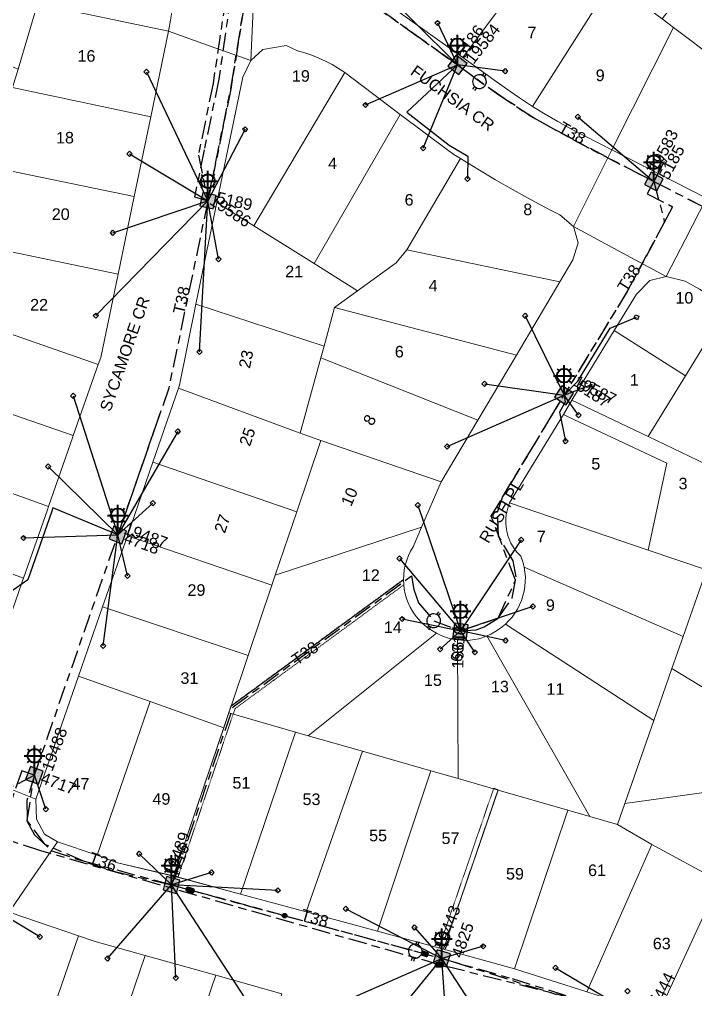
# Model space of a CAD drawing. Header units: metres. Extents: x 301341 to 310479, y 6262403 to 6265281.
# Drawn here: x 303019.1 to 303165.5, y 6264312.3 to 6264522.2 of the extents above; entities that cross this region are included whole.
import ezdxf
from ezdxf.enums import TextEntityAlignment as Align

# ---------------------------------------------------------------- set-up
doc = ezdxf.new("R2010")
doc.units = ezdxf.units.M
for name, pattern in [('Cable Exist UG', [8.2, 4, -1.2, 1.8, -1.2]), ('HIDDEN', [0.375, 0.25, -0.125]), ('HIDDEN2', [0.1875, 0.125, -0.0625])]:
    doc.linetypes.add(name, pattern=pattern)
doc.layers.get('0').update_dxf_attribs({"color": 6})
for name, color, linetype, lineweight in [('Cadastre Land Parcels_SP_EXT', 9, 'Continuous', 5), ('Cadastre Other Property_SP_EXT', 9, 'HIDDEN', 5), ('Cadastre Roads_SP_EXT', 9, 'Continuous', 5)]:
    doc.layers.add(name, color=color, linetype=linetype, lineweight=lineweight)
for name, color, linetype in [('Equip_HV_EXT', 7, 'Continuous'), ('Equip_LV_EXT', 7, 'Continuous'), ('Equip_SL_EXT', 7, 'Continuous'), ('Equip_SP_SL_EXT', 7, 'Continuous'), ('Mains_HV_EXT', 7, 'Continuous'), ('Mains_LV_EXT', 7, 'Continuous'), ('Mains_SL_EXT', 7, 'Continuous'), ('Services_SP_EXT', 7, 'Continuous'), ('SupportsUG_SP_LV_SL_EXT', 7, 'Continuous')]:
    doc.layers.add(name, color=color, linetype=linetype)
doc.styles.add('COLUMN_LABEL', font='arial.ttf')
doc.styles.add('iecARIAL', font='arial.ttf', dxfattribs={"height": 2})
doc.styles.add('POLE_LABEL', font='arial.ttf')
doc.styles.get("Standard").update_dxf_attribs({"font": 'arial.ttf'})

# ---------------------------------------------------------------- blocks, each defined once
blk = doc.blocks.new('COLUMN_EXT')
blk.add_hatch(color=256).paths.add_polyline_path([(-1.49, 1.48), (-1.49, -1.49), (1.48, -1.49), (1.48, 1.48)])
blk.add_lwpolyline([(-1.49, -1.49), (1.48, -1.49), (1.48, 1.48), (-1.49, 1.48)], close=True)
for tag, height, style, flags, p in [('ASSET_NUM', 2.5, 'COLUMN_LABEL', 8, (2, 2)), ('STRUCTURE_PLANT_NUMBER', 0.2, 'POLE_LABEL', 9, (1.81, 0.03)), ('STREET_CODE', 0.2, 'COLUMN_LABEL', 9, (1.81, -0.2))]:
    blk.add_attdef(tag, text='', height=height, dxfattribs=dict(style=style, flags=flags)).set_placement(p, align=Align.MIDDLE_LEFT)
at = {"flags": 9}
for tag, p in [('COLUMN_TYPE', (1.81, -0.4)), ('OWNED_BY', (1.81, -0.6)), ('STATE', (1.81, -0.8)), ('USAGE', (1.81, -1)), ('STREETNAME', (1.81, -1.6)), ('SUBURB', (1.81, -1.8)), ('LEGEND', (1.81, -1.2)), ('LOCATION', (1.81, -1.4)), ('NOTES', (1.81, -2))]:
    blk.add_attdef(tag, text='', height=0.2, dxfattribs=at).set_placement(p, align=Align.MIDDLE_LEFT)
at = {"flags": 1}
blk.add_attdef('Z', (1.81, -2.35), '', height=0.2, dxfattribs=at)
blk = doc.blocks.new('SL_LANTERN_EXT')
at = {"lineweight": 40}
for p, q in [((0, 1.97), (0, 6.47)), ((-2.25, 4.22), (2.25, 4.22)), ((-1.46, 5.68), (-1.06, 5.28)), ((1.46, 5.68), (1.06, 5.28)), ((-1.46, 2.76), (-1.06, 3.16)), ((0, 0), (0, 2.72)), ((1.46, 2.76), (1.06, 3.16))]:
    blk.add_line(p, q, dxfattribs=at)
blk.add_circle((0, 4.22), 1.5, dxfattribs=at)
at = {"style": 'iecARIAL', "flags": 8}
blk.add_attdef('ASSET_NUM', (1.5, 1.5), '', height=2.5, dxfattribs=at)
for tag, p, height, flags in [('OPERATING_VOLTAGE', (0.98, -1.65), 0.2, 9), ('ORIENTATION', (0.98, -1.85), 0.2, 9), ('OWNED_BY', (0.98, -2.05), 0.2, 9), ('STATE', (0.98, -2.25), 0.2, 9), ('CONSTRUCTED_VOLTAGE', (0.98, -0.65), 0.2, 9), ('CONTROL_TYPE', (0.98, -0.85), 0.2, 9), ('LANTERN_PURPOSE', (0.98, -1.05), 0.2, 9), ('LANTERN_TYPE', (0.98, -1.25), 0.2, 9), ('NO_PHASES', (0.98, -1.45), 0.2, 9), ('LNUMBER', (2.18, -3.25), 2.5, 8), ('USAGE', (0.98, -2.45), 0.2, 9), ('CEXIST', (0.98, -2.65), 0.2, 9), ('CNEW', (0.98, -2.85), 0.2, 9), ('CNUMBER', (0.98, -3.05), 0.2, 9), ('CREMOVE', (0.98, -3.25), 0.2, 9), ('CREPLACE', (0.98, -3.45), 0.2, 9), ('LKINGHEIGHT', (0.98, -3.65), 0.2, 9), ('LBRACKET', (0.98, -3.85), 0.2, 9), ('LBRACKETVOCAB', (0.98, -4.05), 0.2, 9), ('LCATEGORY', (0.98, -4.25), 0.2, 9), ('LCHARGE1', (0.98, -4.45), 0.2, 9), ('LCHARGE1PERCENT', (0.98, -4.65), 0.2, 9), ('LCHARGE2', (0.98, -4.85), 0.2, 9), ('LCHARGE2PERCENT', (0.98, -5.05), 0.2, 9), ('LCHARGE3', (0.98, -5.25), 0.2, 9), ('LCHARGE3PERCENT', (0.98, -5.45), 0.2, 9), ('LEXIST', (0.98, -5.65), 0.2, 9), ('LLAMP', (0.98, -5.85), 0.2, 9), ('LLAMPVOCAB', (0.98, -6.05), 0.2, 9), ('LMAST', (0.98, -6.25), 0.2, 9), ('LMASTVOCAB', (0.98, -6.45), 0.2, 9), ('LNEW', (0.98, -6.65), 0.2, 9), ('LANTNUMBER', (0.98, -6.85), 0.2, 9), ('LOUTREACH', (0.98, -7.25), 0.2, 9), ('LOUTREACHVOCAB', (0.98, -7.45), 0.2, 9), ('LRATECODE', (0.98, -7.65), 0.2, 9), ('LREMOVE', (0.98, -7.85), 0.2, 9), ('LREPLACE', (0.98, -8.05), 0.2, 9), ('LTYPE', (0.98, -8.25), 0.2, 9), ('LTYPEVOCAB', (0.98, -8.45), 0.2, 9), ('STREETNAME', (0.98, -9.25), 0.2, 9), ('SUBURB', (0.98, -9.45), 0.2, 1), ('LEGEND', (0.98, -8.65), 0.2, 9), ('LOCATION', (0.98, -8.85), 0.2, 9), ('NOTES', (0.98, -9.05), 0.2, 9)]:
    blk.add_attdef(tag, p, '', height=height, dxfattribs=dict(flags=flags))
blk = doc.blocks.new('CCP_EXT')
at = {"flags": 9}
for tag, p in [('STATE', (0, -1.8)), ('NOTES', (0, -2))]:
    blk.add_attdef(tag, text='', height=0.2, dxfattribs=at).set_placement(p, align=Align.MIDDLE_LEFT)
blk.add_wipeout([(0, 0.57), (0.57, 0), (0, -0.57), (-0.57, 0)])
blk.add_lwpolyline([(-0.57, 0), (0, 0.57), (0.57, 0), (0, -0.57), (-0.57, 0)])
at = {"flags": 1}
blk.add_attdef('Z', (0, 0), '', height=0.2, dxfattribs=at)
at = {"flags": 9}
for tag, p in [('CCP_TYPE', (0, 0)), ('CONSTRUCTED_VOLTAGE', (0, -0.2)), ('OPERATING_VOLTAGE', (0, -0.6)), ('ORIENTATION', (0, -0.8)), ('OWNED_BY', (0, -1)), ('NO_PHASES', (0, -0.4)), ('USAGE', (0, -1.2)), ('LEGEND', (0, -1.4)), ('LIFE_SUPPORT', (0, -1.6))]:
    blk.add_attdef(tag, text='', height=0.2, dxfattribs=at).set_placement(p, align=Align.MIDDLE_LEFT)
blk = doc.blocks.new('HV_STJ_EXT')
h = blk.add_hatch(color=256)
edge = h.paths.add_edge_path()
edge.add_ellipse((-0.59, 0.13), major_axis=(0.226, 0.226), ratio=1, start_angle=45, end_angle=135)
edge.add_line((-0.91, 0.13), (-0.91, -0.13))
edge.add_ellipse((-0.59, -0.13), major_axis=(0.226, 0.226), ratio=1, start_angle=135, end_angle=225)
edge.add_line((-0.59, -0.45), (0.59, -0.45))
edge.add_ellipse((0.59, -0.13), major_axis=(-0.226, 0.226), ratio=1, start_angle=135, end_angle=225)
edge.add_line((0.91, -0.13), (0.91, 0.13))
edge.add_ellipse((0.59, 0.13), major_axis=(-0.226, 0.226), ratio=1, start_angle=225, end_angle=315)
edge.add_line((0.59, 0.45), (-0.59, 0.45))
blk.add_lwpolyline([(-0.91, 0.13), (-0.91, -0.13, 0.414214), (-0.59, -0.45), (0.59, -0.45, 0.414214), (0.91, -0.13), (0.91, 0.13, 0.414214), (0.59, 0.45), (-0.59, 0.45, 0.414214)], format="xyb", close=True)
for tag, flags, p in [('ORIENTATION', 9, (1.5, 0)), ('Z', 1, (1.5, -0.8)), ('USAGE', 9, (1.5, -0.2)), ('LEGEND', 9, (1.5, -0.4)), ('NOTES', 9, (1.5, -0.6))]:
    blk.add_attdef(tag, text='', height=0.2, dxfattribs=dict(flags=flags)).set_placement(p, align=Align.MIDDLE_LEFT)
blk = doc.blocks.new('SL_STJ_EXT')
h = blk.add_hatch(color=256)
edge = h.paths.add_edge_path()
edge.add_ellipse((-0.59, 0.13), major_axis=(0.226, 0.226), ratio=1, start_angle=45, end_angle=135)
edge.add_line((-0.91, 0.13), (-0.91, -0.13))
edge.add_ellipse((-0.59, -0.13), major_axis=(0.226, 0.226), ratio=1, start_angle=135, end_angle=225)
edge.add_line((-0.59, -0.45), (0.59, -0.45))
edge.add_ellipse((0.59, -0.13), major_axis=(-0.226, 0.226), ratio=1, start_angle=135, end_angle=225)
edge.add_line((0.91, -0.13), (0.91, 0.13))
edge.add_ellipse((0.59, 0.13), major_axis=(-0.226, 0.226), ratio=1, start_angle=225, end_angle=315)
edge.add_line((0.59, 0.45), (-0.59, 0.45))
blk.add_lwpolyline([(-0.91, 0.13), (-0.91, -0.13, 0.414214), (-0.59, -0.45), (0.59, -0.45, 0.414214), (0.91, -0.13), (0.91, 0.13, 0.414214), (0.59, 0.45), (-0.59, 0.45, 0.414214)], format="xyb", close=True)
at = {"flags": 1}
blk.add_attdef('Z', (0, 0), '', height=0.2, dxfattribs=at)
at = {"flags": 9}
for tag, p in [('ORIENTATION', (0, 0)), ('USAGE', (0, -0.2)), ('LEGEND', (0, -0.4)), ('NOTES', (0, -0.6))]:
    blk.add_attdef(tag, text='', height=0.2, dxfattribs=at).set_placement(p, align=Align.MIDDLE_LEFT)
blk = doc.blocks.new('LV_UG_LINKS_OPEN_EXT')
for p, q in [((-0.25, 1.47), (-0.25, 2.22)), ((0.25, 1.47), (0.25, 2.22)), ((-0.25, -1.47), (-0.25, -2.22)), ((0.25, -1.47), (0.25, -2.22))]:
    blk.add_line(p, q)
at = {"flags": 9}
for tag, p in [('ACTUAL_STATUS', (0, 0)), ('CONSTRUCTED_VOLTAGE', (0, -0.2)), ('OPERATING_VOLTAGE', (0, -0.6)), ('ORIENTATION', (0, -0.8)), ('STATE', (0, -1)), ('SWITCH_TYPE', (0, -1.2)), ('NO_PHASES', (0, -0.4)), ('USAGE', (0, -1.4)), ('NOTES', (0, -1.6))]:
    blk.add_attdef(tag, text='', height=0.2, dxfattribs=at).set_placement(p, align=Align.MIDDLE_LEFT)
at = {"flags": 1}
blk.add_attdef('Z', (0, 0), '', height=0.2, dxfattribs=at)
blk.add_wipeout([(-0.25, 1.47), (-0.43, 1.43), (-0.61, 1.36), (-0.77, 1.28), (-0.93, 1.17), (-1.07, 1.05), (-1.19, 0.9), (-1.29, 0.75), (-1.38, 0.58), (-1.44, 0.4), (-1.48, 0.22), (-1.49, 0.03), (-1.49, -0.16), (-1.45, -0.34), (-1.4, -0.52), (-1.32, -0.69), (-1.23, -0.85), (-1.11, -1), (-0.98, -1.13), (-0.83, -1.24), (-0.66, -1.34), (-0.49, -1.41), (-0.31, -1.46), (-0.13, -1.49), (0.06, -1.49), (0.25, -1.47), (0.43, -1.43), (0.61, -1.36), (0.77, -1.28), (0.93, -1.17), (1.07, -1.05), (1.19, -0.9), (1.29, -0.75), (1.38, -0.58), (1.44, -0.4), (1.48, -0.22), (1.49, -0.03), (1.49, 0.16), (1.45, 0.34), (1.4, 0.52), (1.32, 0.69), (1.23, 0.85), (1.11, 1), (0.98, 1.13), (0.83, 1.24), (0.66, 1.34), (0.49, 1.41), (0.31, 1.46), (0.13, 1.49), (-0.06, 1.49)])
blk.add_lwpolyline([(0, -1.49, 1), (0, 1.49, 1)], format="xyb", close=True)
blk = doc.blocks.new('CONNECTOR_NODE_EXT')
h = blk.add_hatch(color=256)
edge = h.paths.add_edge_path()
edge.add_arc((0, 0), 0.5, 0, 360)
blk.add_circle((0, 0), 0.5)
at = {"flags": 1}
blk.add_attdef('Z', (0, 0), '', height=0.2, dxfattribs=at)
at = {"flags": 9}
for tag, p in [('CONNECTOR_TYPE', (0, 0)), ('CONSTRUCTED_VOLTAGE', (0, -0.2)), ('OPERATING_VOLTAGE', (0, -0.6)), ('ORIENTATION', (0, -0.8)), ('SUBTYPE', (0, -1)), ('NO_PHASES', (0, -0.4)), ('USAGE', (0, -1.2)), ('NOTES', (0, -1.4))]:
    blk.add_attdef(tag, text='', height=0.2, dxfattribs=at).set_placement(p, align=Align.MIDDLE_LEFT)

msp = doc.modelspace()

# ---------------------------------------------------------------- linework, layer by layer
at = {"layer": 'Cadastre Land Parcels_SP_EXT', "linetype": 'Continuous'}
for points in [[(303051.18, 6264538.87), (303050.99, 6264539.65), (303050.48, 6264541.35), (303049.9, 6264543.03), (303049.24, 6264544.68), (303048.52, 6264546.3), (303047.72, 6264547.89), (303046.86, 6264549.44), (303045.93, 6264550.95), (303044.92, 6264552.42), (303024.44, 6264530.29), (303023.03, 6264525.57), (303051.35, 6264519.64), (303051.82, 6264522.05), (303052.09, 6264523.8), (303052.27, 6264525.57), (303052.39, 6264527.34), (303052.42, 6264529.12), (303052.37, 6264530.89), (303052.25, 6264532.66), (303052.05, 6264534.43), (303051.77, 6264536.18), (303051.42, 6264537.92), (303051.18, 6264538.87)], [(303132.96, 6264537.94), (303123.68, 6264542.76), (303125.96, 6264549.22), (303121.47, 6264552.57), (303100.9, 6264524.03), (303115.1, 6264513.99), (303132.96, 6264537.94)], [(303193.55, 6264542.52), (303181.2, 6264551.66), (303158.29, 6264522.31), (303160.73, 6264520.47), (303170.37, 6264513.26), (303171.69, 6264514.93), (303182.18, 6264528.21), (303193.55, 6264542.52)], [(303023.03, 6264525.57), (303024.44, 6264530.29), (303014.37, 6264534.4), (302998.74, 6264540.81), (302992.5, 6264522.1), (303018.82, 6264511.46), (303023.03, 6264525.57)], [(303147.4, 6264530.39), (303133.47, 6264537.65), (303132.96, 6264537.94), (303115.1, 6264513.99), (303121.8, 6264509.11), (303124.57, 6264507.15), (303127.37, 6264505.24), (303130.19, 6264503.39), (303147.4, 6264530.39)], [(303158.29, 6264522.31), (303147.4, 6264530.39), (303130.19, 6264503.39), (303132.94, 6264501.69), (303135.71, 6264500.08), (303138.51, 6264498.53), (303147.39, 6264494), (303160.73, 6264520.47), (303158.29, 6264522.31)], [(303051.35, 6264519.64), (303023.03, 6264525.57), (303018.82, 6264511.46), (303017.59, 6264507.45), (303047.53, 6264501.14), (303051.35, 6264519.64)], [(303171.69, 6264514.93), (303170.37, 6264513.26), (303160.73, 6264520.47), (303147.39, 6264494), (303167.9, 6264483.51), (303177.27, 6264510.92), (303171.69, 6264514.93)], [(303089.54, 6264510.73), (303088.19, 6264511.61), (303086.8, 6264512.43), (303085.37, 6264513.18), (303083.91, 6264513.85), (303082.41, 6264514.45), (303080.89, 6264514.98), (303079.34, 6264515.43), (303076.82, 6264516.58), (303071.83, 6264515.68), (303069.18, 6264513.33), (303067.45, 6264509.7), (303061.86, 6264482.57), (303069.82, 6264477.52), (303089.54, 6264510.73)], [(303101.53, 6264501.66), (303089.54, 6264510.73), (303069.82, 6264477.52), (303082.89, 6264469.37), (303101.53, 6264501.66)], [(303047.53, 6264501.14), (303017.59, 6264507.45), (303013.55, 6264493.96), (303012.42, 6264490.35), (303043.95, 6264483.88), (303047.53, 6264501.14)], [(303114.62, 6264492.1), (303113.16, 6264492.99), (303111.77, 6264493.95), (303101.53, 6264501.66), (303082.89, 6264469.37), (303092.3, 6264463.44), (303100.68, 6264469.5), (303103.02, 6264472.34), (303114.62, 6264492.1)], [(303139.1, 6264477.38), (303136.15, 6264479.92), (303133.83, 6264481.08), (303129.91, 6264483.16), (303126.03, 6264485.3), (303122.19, 6264487.51), (303118.38, 6264489.78), (303114.62, 6264492.1), (303103.02, 6264472.34), (303136.14, 6264465.43), (303138.94, 6264470.17), (303140.07, 6264473.89), (303139.1, 6264477.38)], [(303043.95, 6264483.88), (303012.42, 6264490.35), (303007.53, 6264473.95), (303040.48, 6264467.1), (303043.95, 6264483.88)], [(303069.82, 6264477.52), (303061.86, 6264482.57), (303057.3, 6264460.58), (303085.05, 6264451.5), (303087.35, 6264459.86), (303092.3, 6264463.44), (303082.89, 6264469.37), (303069.82, 6264477.52)], [(303040.48, 6264467.1), (303007.53, 6264473.95), (303003.04, 6264459.06), (303004.47, 6264458.59), (303036.17, 6264447.52), (303036.73, 6264449.03), (303040.48, 6264467.1)], [(303136.14, 6264465.43), (303103.02, 6264472.34), (303100.68, 6264469.5), (303092.3, 6264463.44), (303087.35, 6264459.86), (303126.73, 6264449.53), (303136.14, 6264465.43)], [(303147.9, 6264454.87), (303163.32, 6264445.1), (303172.54, 6264460.12), (303169.48, 6264461.99), (303166.38, 6264463.8), (303163.24, 6264465.54), (303159.12, 6264466.56), (303155.63, 6264465.69), (303152.69, 6264462.74), (303147.9, 6264454.87)], [(303084.38, 6264448.98), (303085.05, 6264451.5), (303057.3, 6264460.58), (303053.78, 6264443.09), (303053.56, 6264442.44), (303079.89, 6264432.65), (303084.38, 6264448.98)], [(303126.73, 6264449.53), (303087.35, 6264459.86), (303085.05, 6264451.5), (303084.38, 6264448.98), (303118.39, 6264435.45), (303126.73, 6264449.53)], [(303189.05, 6264448.75), (303185.84, 6264451.12), (303182.57, 6264453.45), (303179.27, 6264455.73), (303175.92, 6264457.95), (303172.54, 6264460.12), (303163.32, 6264445.1), (303155.24, 6264431.95), (303171.49, 6264424.15), (303189.05, 6264448.75)], [(303036.17, 6264447.52), (303004.47, 6264458.59), (303002.75, 6264453.46), (302999.16, 6264443.07), (303030.75, 6264432.17), (303036.17, 6264447.52)], [(303138.74, 6264439.84), (303155.24, 6264431.95), (303163.32, 6264445.1), (303147.9, 6264454.87), (303138.74, 6264439.84)], [(303118.39, 6264435.45), (303084.38, 6264448.98), (303079.89, 6264432.65), (303084.34, 6264431.09), (303110.44, 6264422.11), (303118.39, 6264435.45)], [(303030.75, 6264432.17), (302999.16, 6264443.07), (302995.1, 6264431.08), (302994.06, 6264428.03), (303025.37, 6264416.78), (303030.66, 6264431.91), (303030.75, 6264432.17)], [(303079.89, 6264432.65), (303053.56, 6264442.44), (303047.98, 6264426.39), (303079.13, 6264415.68), (303084.34, 6264431.09), (303079.89, 6264432.65)], [(303155.24, 6264431.95), (303138.74, 6264439.84), (303136.89, 6264436.72), (303137.96, 6264436.22), (303159.3, 6264426.16), (303155.26, 6264407.37), (303167.85, 6264403.1), (303180.02, 6264398.95), (303185.79, 6264406.68), (303191.61, 6264414.6), (303171.49, 6264424.15), (303155.24, 6264431.95)], [(303136.89, 6264436.72), (303125.25, 6264417.59), (303155.26, 6264407.37), (303159.3, 6264426.16), (303137.96, 6264436.22), (303136.89, 6264436.72)], [(303110.44, 6264422.11), (303084.34, 6264431.09), (303079.13, 6264415.68), (303074.49, 6264401.98), (303106.16, 6264412.31), (303110.44, 6264422.11)], [(303025.37, 6264416.78), (302994.06, 6264428.03), (302988.78, 6264412.63), (303019.95, 6264401.29), (303025.17, 6264416.1), (303025.37, 6264416.78)], [(303079.13, 6264415.68), (303047.98, 6264426.39), (303042.46, 6264410.48), (303073.75, 6264399.77), (303074.49, 6264401.98), (303079.13, 6264415.68)], [(303155.26, 6264407.37), (303125.25, 6264417.59), (303124.94, 6264416.75), (303124.7, 6264415.88), (303124.53, 6264415), (303124.45, 6264414.11), (303124.44, 6264413.21), (303124.51, 6264412.32), (303124.65, 6264411.43), (303124.87, 6264410.56), (303125.17, 6264409.71), (303125.54, 6264408.89), (303125.98, 6264408.11), (303126.48, 6264407.37), (303127.05, 6264406.68), (303127.68, 6264406.03), (303128.1, 6264404.85), (303128.41, 6264403.65), (303162.81, 6264388.7), (303167.85, 6264403.1), (303155.26, 6264407.37)], [(303019.95, 6264401.29), (302988.78, 6264412.63), (302987.88, 6264410.02), (302983.27, 6264396.54), (302995.29, 6264392.34), (303014.47, 6264385.66), (303019.67, 6264400.48), (303019.95, 6264401.29)], [(303102.27, 6264400.94), (303102.31, 6264402.01), (303102.44, 6264403.08), (303102.66, 6264404.13), (303102.96, 6264405.17), (303103.34, 6264406.17), (303103.8, 6264407.15), (303104.33, 6264408.08), (303106.16, 6264412.31), (303074.49, 6264401.98), (303073.75, 6264399.77), (303068.63, 6264384.56), (303064.93, 6264373.6), (303102.27, 6264400.94)], [(303073.75, 6264399.77), (303042.46, 6264410.48), (303037.08, 6264395.06), (303068.63, 6264384.56), (303073.75, 6264399.77)], [(303162.81, 6264388.7), (303128.41, 6264403.65), (303128.57, 6264402.62), (303128.65, 6264401.58), (303128.63, 6264400.54), (303128.54, 6264399.51), (303128.37, 6264398.49), (303128.13, 6264397.48), (303127.8, 6264396.49), (303127.4, 6264395.54), (303126.92, 6264394.61), (303126.38, 6264393.73), (303125.77, 6264392.89), (303125.09, 6264392.1), (303124.35, 6264391.35), (303156.47, 6264370.49), (303160.36, 6264381.73), (303162.81, 6264388.7)], [(303192.36, 6264371.48), (303180.02, 6264398.95), (303167.85, 6264403.1), (303162.81, 6264388.7), (303160.36, 6264381.73), (303186.98, 6264365.58), (303187.35, 6264366.4), (303187.78, 6264367.2), (303188.27, 6264367.96), (303188.83, 6264368.68), (303189.44, 6264369.35), (303190.11, 6264369.97), (303190.82, 6264370.53), (303191.57, 6264371.04), (303192.36, 6264371.48)], [(303109.41, 6264389.37), (303108.51, 6264389.87), (303107.66, 6264390.44), (303106.86, 6264391.07), (303106.11, 6264391.76), (303105.41, 6264392.51), (303104.78, 6264393.31), (303104.21, 6264394.16), (303103.71, 6264395.04), (303103.28, 6264395.97), (303102.92, 6264396.93), (303102.64, 6264397.91), (303102.44, 6264398.91), (303102.31, 6264399.92), (303102.27, 6264400.94), (303064.93, 6264373.6), (303064.43, 6264372.13), (303078.9, 6264367.95), (303081.59, 6264367.21), (303109.41, 6264389.37)], [(303068.63, 6264384.56), (303037.08, 6264395.06), (303031.86, 6264380.08), (303047.4, 6264374.61), (303063.33, 6264368.88), (303064.43, 6264372.13), (303064.93, 6264373.6), (303068.63, 6264384.56)], [(303156.47, 6264370.49), (303124.35, 6264391.35), (303123.63, 6264390.74), (303122.85, 6264390.17), (303122.04, 6264389.65), (303121.19, 6264389.19), (303120.3, 6264388.79), (303142.59, 6264349.7), (303148.6, 6264348), (303150.2, 6264352.54), (303156.47, 6264370.49)], [(303113.93, 6264387.96), (303112.98, 6264388.09), (303112.04, 6264388.29), (303111.13, 6264388.58), (303110.25, 6264388.94), (303109.41, 6264389.37), (303081.59, 6264367.21), (303093.35, 6264363.83), (303108.15, 6264359.62), (303114.08, 6264357.94), (303113.93, 6264387.96)], [(303142.59, 6264349.7), (303120.3, 6264388.79), (303119.44, 6264388.45), (303118.55, 6264388.19), (303117.63, 6264388), (303116.71, 6264387.88), (303115.78, 6264387.83), (303114.85, 6264387.86), (303113.93, 6264387.96), (303114.08, 6264357.94), (303122.75, 6264355.41), (303137.84, 6264351.1), (303142.59, 6264349.7)], [(303047.4, 6264374.61), (303031.86, 6264380.08), (303022.66, 6264353.48), (303022.75, 6264349.18), (303024.51, 6264345.91), (303027.34, 6264344.27), (303035.89, 6264341.32), (303047.4, 6264374.61)], [(303186.55, 6264357.56), (303186.28, 6264358.55), (303186.12, 6264359.56), (303186.04, 6264360.58), (303186.05, 6264361.6), (303186.16, 6264362.62), (303186.35, 6264363.63), (303186.62, 6264364.61), (303186.98, 6264365.58), (303160.36, 6264381.73), (303156.47, 6264370.49), (303150.2, 6264352.54), (303186.55, 6264357.56)], [(303063.33, 6264368.88), (303047.4, 6264374.61), (303035.89, 6264341.32), (303040.34, 6264339.72), (303052.48, 6264336.84), (303063.33, 6264368.88)], [(303078.9, 6264367.95), (303064.43, 6264372.13), (303063.33, 6264368.88), (303052.48, 6264336.84), (303066.98, 6264332.92), (303078.9, 6264367.95)], [(303081.59, 6264367.21), (303078.9, 6264367.95), (303066.98, 6264332.92), (303081.16, 6264329.09), (303093.35, 6264363.83), (303081.59, 6264367.21)], [(303108.15, 6264359.62), (303093.35, 6264363.83), (303081.16, 6264329.09), (303096.63, 6264324.9), (303108.15, 6264359.62)], [(303122.75, 6264355.41), (303114.08, 6264357.94), (303108.15, 6264359.62), (303096.63, 6264324.9), (303110.92, 6264320.99), (303122.75, 6264355.41)], [(303191.76, 6264350.86), (303190.95, 6264351.38), (303190.19, 6264351.97), (303189.47, 6264352.62), (303188.81, 6264353.33), (303188.22, 6264354.09), (303187.69, 6264354.9), (303187.23, 6264355.75), (303186.85, 6264356.64), (303186.55, 6264357.56), (303150.2, 6264352.54), (303148.6, 6264348), (303156.07, 6264343.69), (303170.72, 6264335.76), (303178.72, 6264331.41), (303191.76, 6264350.86)], [(303137.84, 6264351.1), (303122.75, 6264355.41), (303110.92, 6264320.99), (303126.31, 6264316.78), (303137.84, 6264351.1)], [(303142.59, 6264349.7), (303137.84, 6264351.1), (303126.31, 6264316.78), (303141.94, 6264311.76), (303156.07, 6264343.69), (303148.6, 6264348), (303142.59, 6264349.7)], [(303170.72, 6264335.76), (303156.07, 6264343.69), (303141.94, 6264311.76), (303155.4, 6264307.44), (303157.13, 6264306.28), (303170.72, 6264335.76)], [(303189.25, 6264325.62), (303178.72, 6264331.41), (303170.72, 6264335.76), (303157.13, 6264306.28), (303171.2, 6264297.32), (303189.25, 6264325.62)], [(303031.86, 6264323.91), (303016.85, 6264329.02), (303004.56, 6264292.48), (303019.34, 6264287.45), (303031.86, 6264323.91)], [(303046.35, 6264319.67), (303035.48, 6264322.68), (303031.86, 6264323.91), (303019.34, 6264287.45), (303033.68, 6264282.57), (303046.35, 6264319.67)], [(303061.62, 6264315.39), (303046.35, 6264319.67), (303033.68, 6264282.57), (303049.02, 6264278.4), (303061.62, 6264315.39)], [(303075.91, 6264311.37), (303061.62, 6264315.39), (303049.02, 6264278.4), (303063.13, 6264274.56), (303075.91, 6264311.37)]]:
    msp.add_lwpolyline(points, close=True, dxfattribs=at)
at = {"layer": 'Cadastre Roads_SP_EXT', "linetype": 'Continuous'}
msp.add_lwpolyline([(303180.82, 6264477.95), (303175.49, 6264479.64), (303167.9, 6264483.51), (303163.3, 6264474.64), (303159.12, 6264466.56), (303163.24, 6264465.54), (303166.38, 6264463.8), (303169.48, 6264461.99), (303172.54, 6264460.12), (303176.85, 6264469.39), (303180.82, 6264477.95)], close=True, dxfattribs=at)
at = {"layer": 'Mains_LV_EXT', "linetype": 'Cable Exist UG'}
msp.add_lwpolyline([(303022.33, 6264358.65), (303019.58, 6264359.58), (303015, 6264346.49), (302990.66, 6264354.54), (302988.16, 6264361.91)], dxfattribs=at)
at = {"layer": 'Mains_SL_EXT', "linetype": 'Cable Exist UG'}
for points in [[(303062.54, 6264555.32), (303064.86, 6264550.23), (303066.23, 6264546.72), (303066.21, 6264543.15), (303061.01, 6264508.31), (303057.84, 6264492.84), (303059.9, 6264482.98)], [(303022.33, 6264358.65), (303014.8, 6264354.75), (303012.01, 6264347.25), (302992.58, 6264353.9), (302990.1, 6264370.66)]]:
    msp.add_lwpolyline(points, dxfattribs=at)
at = {"layer": 'Services_SP_EXT'}
for points in [[(303112.04, 6264298.26), (303110.56, 6264319.02)], [(303126.74, 6264294.16), (303110.56, 6264319.02)]]:
    msp.add_lwpolyline(points, dxfattribs=at)

# ---------------------------------------------------------------- block references
at = {"layer": 'Equip_HV_EXT'}
msp.add_blockref('HV_STJ_EXT', (303110.06, 6264317.65), dxfattribs=at)
at = {"layer": 'Equip_SL_EXT'}
for p, rotation in [((303056.05, 6264333.81), 163.6219897634538), ((303106.73, 6264320.06), 343.6946397422125)]:
    msp.add_blockref('SL_STJ_EXT', p, dxfattribs=dict(at, rotation=rotation))
msp.add_blockref('CONNECTOR_NODE_EXT', (303076.52, 6264328.26), dxfattribs=at)
at = {"layer": 'Equip_SP_SL_EXT'}
ref = msp.add_blockref('SL_LANTERN_EXT', (303113.94, 6264512.37), dxfattribs=at)
ref.add_attrib('ASSET_NUM', '19584', dxfattribs={"layer": '0', "height": 2.5, "rotation": 52.1955, "style": 'iecARIAL'}).set_placement((303115.44, 6264513.87), align=Align.TOP_LEFT)
ref = msp.add_blockref('SL_LANTERN_EXT', (303156.49, 6264487.11), dxfattribs=at)
ref.add_attrib('ASSET_NUM', '19583', dxfattribs={"layer": '0', "height": 2.5, "rotation": 62.1549, "style": 'iecARIAL'}).set_placement((303157.99, 6264488.61), align=Align.BOTTOM_LEFT)
ref = msp.add_blockref('SL_LANTERN_EXT', (303059.9, 6264482.98), dxfattribs=at)
ref.add_attrib('ASSET_NUM', '19586', dxfattribs={"layer": '0', "height": 2.5, "rotation": 326.9446, "style": 'iecARIAL'}).set_placement((303061.4, 6264484.48), align=Align.TOP_LEFT)
ref = msp.add_blockref('SL_LANTERN_EXT', (303137.03, 6264440.89), dxfattribs=at)
ref.add_attrib('ASSET_NUM', '19587', dxfattribs={"layer": '0', "height": 2.5, "rotation": 333.3072, "style": 'iecARIAL'}).set_placement((303138.53, 6264442.39), align=Align.BOTTOM_LEFT)
ref = msp.add_blockref('SL_LANTERN_EXT', (303040.4, 6264410.66), dxfattribs=at)
ref.add_attrib('ASSET_NUM', '19487', dxfattribs={"layer": '0', "height": 2.5, "rotation": 339.9898, "style": 'iecARIAL'}).set_placement((303041.9, 6264412.16), align=Align.MIDDLE_LEFT)
ref = msp.add_blockref('SL_LANTERN_EXT', (303114.62, 6264389.9), dxfattribs=at)
ref.add_attrib('ASSET_NUM', '19611', dxfattribs={"layer": '0', "height": 2.5, "rotation": 89.2011, "style": 'iecARIAL'}).set_placement((303116.12, 6264391.4), align=Align.BOTTOM_RIGHT)
ref = msp.add_blockref('SL_LANTERN_EXT', (303022.33, 6264358.65), dxfattribs=at)
ref.add_attrib('ASSET_NUM', '19488', dxfattribs={"layer": '0', "height": 2.5, "rotation": 69.8431, "style": 'iecARIAL'}).set_placement((303023.83, 6264360.15), align=Align.TOP_LEFT)
ref = msp.add_blockref('SL_LANTERN_EXT', (303052.03, 6264334.9), dxfattribs=at)
ref.add_attrib('ASSET_NUM', '19489', dxfattribs={"layer": '0', "height": 2.5, "rotation": 70.2081, "style": 'iecARIAL'}).set_placement((303053.53, 6264336.4), align=Align.BOTTOM_LEFT)
ref = msp.add_blockref('SL_LANTERN_EXT', (303110.56, 6264319.02), dxfattribs=at)
ref.add_attrib('ASSET_NUM', '19443', dxfattribs={"layer": '0', "height": 2.5, "rotation": 69.9496, "style": 'iecARIAL'}).set_placement((303112.06, 6264320.52), align=Align.BOTTOM_LEFT)
ref = msp.add_blockref('SL_LANTERN_EXT', (303156.04, 6264304.61), dxfattribs=at)
ref.add_attrib('ASSET_NUM', '19444', dxfattribs={"layer": '0', "height": 2.5, "rotation": 64.1755, "style": 'iecARIAL'}).set_placement((303157.54, 6264306.11), align=Align.BOTTOM_LEFT)
at = {"layer": 'SupportsUG_SP_LV_SL_EXT'}
ref = msp.add_blockref('COLUMN_EXT', (303113.94, 6264512.37), dxfattribs=dict(at, rotation=143.531906769805))
ref.add_attrib('ASSET_NUM', '5186', dxfattribs={"layer": '0', "height": 2.5, "rotation": 53.6401, "style": 'COLUMN_LABEL'}).set_placement((303115.94, 6264513.12), align=Align.BOTTOM_LEFT)
ref = msp.add_blockref('COLUMN_EXT', (303156.49, 6264487.11), dxfattribs=dict(at, rotation=151.7061955926863))
ref.add_attrib('ASSET_NUM', '5185', dxfattribs={"layer": '0', "height": 2.5, "rotation": 61.8151, "style": 'COLUMN_LABEL'}).set_placement((303158.49, 6264487.86), align=Align.MIDDLE_LEFT)
ref = msp.add_blockref('COLUMN_EXT', (303059.9, 6264482.98), dxfattribs=dict(at, rotation=77.28309388633465))
ref.add_attrib('ASSET_NUM', '5189', dxfattribs={"layer": '0', "height": 2.5, "rotation": 347.2467, "style": 'COLUMN_LABEL'}).set_placement((303061.9, 6264483.73), align=Align.MIDDLE_LEFT)
ref = msp.add_blockref('COLUMN_EXT', (303137.03, 6264440.89), dxfattribs=dict(at, rotation=57.55915820747924))
ref.add_attrib('ASSET_NUM', '5187', dxfattribs={"layer": '0', "height": 2.5, "rotation": 327.5229, "style": 'COLUMN_LABEL'}).set_placement((303139.03, 6264441.64), align=Align.BOTTOM_LEFT)
ref = msp.add_blockref('COLUMN_EXT', (303040.4, 6264410.66), dxfattribs=dict(at, rotation=69.77707393307567))
ref.add_attrib('ASSET_NUM', '4718', dxfattribs={"layer": '0', "height": 2.5, "rotation": 339.7412, "style": 'COLUMN_LABEL'}).set_placement((303042.4, 6264411.41), align=Align.TOP_LEFT)
ref = msp.add_blockref('COLUMN_EXT', (303114.62, 6264389.9), dxfattribs=dict(at, rotation=352.7772940345808))
ref.add_attrib('ASSET_NUM', '6310', dxfattribs={"layer": '0', "height": 2.5, "rotation": 82.8135, "style": 'COLUMN_LABEL'}).set_placement((303116.62, 6264390.65), align=Align.BOTTOM_RIGHT)
ref = msp.add_blockref('COLUMN_EXT', (303022.33, 6264358.65), dxfattribs=dict(at, rotation=69.84310049803831))
ref.add_attrib('ASSET_NUM', '4717', dxfattribs={"layer": '0', "height": 2.5, "rotation": 339.8069, "style": 'COLUMN_LABEL'}).set_placement((303024.33, 6264359.4), align=Align.TOP_LEFT)
ref = msp.add_blockref('COLUMN_EXT', (303052.03, 6264334.9), dxfattribs=dict(at, rotation=165.5117500848861))
ref.add_attrib('ASSET_NUM', '4716', dxfattribs={"layer": '0', "height": 2.5, "rotation": 70.2081, "style": 'COLUMN_LABEL'}).set_placement((303054.03, 6264335.66), align=Align.BOTTOM_LEFT)
ref = msp.add_blockref('COLUMN_EXT', (303110.56, 6264319.02), dxfattribs=dict(at, rotation=163.4979398535239))
ref.add_attrib('ASSET_NUM', '4825', dxfattribs={"layer": '0', "height": 2.5, "rotation": 69.9496, "style": 'COLUMN_LABEL'}).set_placement((303112.56, 6264319.77), align=Align.TOP_LEFT)

# ---------------------------------------------------------------- texts
at = {"layer": 'Cadastre Land Parcels_SP_EXT'}
for s, p in [('7', (303129.11, 6264518.11)), ('16', (303031.66, 6264513.05)), ('19', (303078.1, 6264508.72)), ('9', (303143.89, 6264508.86)), ('18', (303027.01, 6264495.36)), ('4', (303085.94, 6264489.82)), ('6', (303102.5, 6264481.92)), ('20', (303026.09, 6264478.82)), ('8', (303128.2, 6264479.84)), ('21', (303076.65, 6264466.41)), ('4', (303107.7, 6264463.35)), ('10', (303161.14, 6264460.71)), ('22', (303021.4, 6264459.21)), ('6', (303100.38, 6264449.06)), ('1', (303151.3, 6264442.94)), ('5', (303142.93, 6264424.81)), ('3', (303161.83, 6264420.52)), ('7', (303131.13, 6264409.07)), ('12', (303093.24, 6264400.69)), ('29', (303055.48, 6264397.47)), ('9', (303133.1, 6264394.21)), ('14', (303098.02, 6264389.42)), ('31', (303053.95, 6264378.42)), ('15', (303106.69, 6264377.98)), ('13', (303121.2, 6264376.59)), ('11', (303133.22, 6264376.06)), ('47', (303030.35, 6264355.55)), ('51', (303065.22, 6264355.75)), ('49', (303047.89, 6264352.27)), ('53', (303080.4, 6264352.2)), ('55', (303094.82, 6264344.36)), ('57', (303110.5, 6264343.77)), ('59', (303124.46, 6264336.07)), ('61', (303142.23, 6264336.84)), ('63', (303156.25, 6264320.99))]:
    msp.add_text(s, height=2.5, dxfattribs=at).set_placement(p)
for s, rotation, p in [('23', 78.3301, (303068.99, 6264446.54)), ('8', 59.211, (303095.49, 6264434.06)), ('25', 70.7834, (303068.98, 6264429.65)), ('10', 66.3765, (303090.91, 6264416.64)), ('27', 70.8935, (303063.56, 6264410.86))]:
    msp.add_text(s, height=2.5, rotation=rotation, dxfattribs=at).set_placement(p)
at = {"layer": 'Cadastre Roads_SP_EXT'}
msp.add_text('FUCHSIA CR', height=2.5, rotation=323.822, dxfattribs=at).set_placement((303103.55, 6264510.46))
at = {"layer": 'Mains_LV_EXT'}
for s, rotation, p in [('T38', 57.5592, (303150.52, 6264463.04)), ('T38', 77.1205, (303054.73, 6264458.25)), ('T38', 35.1518, (303079.18, 6264382.3)), ('T36', 340.6751, (303033.91, 6264339.73)), ('T38', 343.6946, (303079.79, 6264327.37))]:
    msp.add_text(s, height=2.5, rotation=rotation, dxfattribs=at).set_placement(p)

# ---------------------------------------------------------------- next in the draw order: block references
at = {"layer": 'Services_SP_EXT'}
for p in [(303109.6, 6264521.43), (303046.58, 6264510.86), (303124.25, 6264510.99), (303094.04, 6264503.69), (303140, 6264501.13), (303067.94, 6264498.42), (303042.9, 6264493.13), (303106.51, 6264494.32), (303158.73, 6264491.44), (303116.1, 6264487.69), (303039.35, 6264476), (303062.2, 6264470.3), (303035.64, 6264458.1), (303128.58, 6264458.07), (303058.11, 6264450.27), (303119.78, 6264443.37), (303030.71, 6264440.77), (303140.15, 6264436.57), (303053.36, 6264433.06), (303111.71, 6264429.81), (303137.38, 6264430.96), (303025.32, 6264425.43), (303047.96, 6264417.51), (303105.37, 6264417.09), (303019.94, 6264409.99), (303127.72, 6264409.61), (303101.37, 6264405.56), (303042.49, 6264401.81), (303130.27, 6264395.17), (303101.97, 6264392.46), (303124.32, 6264387.79), (303037.22, 6264386.67), (303110.23, 6264385.96), (303117.7, 6264385.25), (303024.82, 6264351.33), (303045.05, 6264341.64), (303060.65, 6264337.63), (303075.04, 6264333.74), (303089.8, 6264329.75), (303104.68, 6264325.69), (303023.48, 6264323.69), (303119.51, 6264321.63), (303038.13, 6264318.97), (303135.17, 6264316.97), (303052.98, 6264314.8), (303150.79, 6264311.9)]:
    msp.add_blockref('CCP_EXT', p, dxfattribs=at)
for p, rotation in [((303152.7, 6264457.75), 202.4395114270064), ((303143.18, 6264443.26), 201.059795813751)]:
    msp.add_blockref('CCP_EXT', p, dxfattribs=dict(at, rotation=rotation))

# ---------------------------------------------------------------- next in the draw order: linework, layer by layer
at = {"layer": 'Cadastre Other Property_SP_EXT', "linetype": 'HIDDEN2'}
for points in [[(303102.27, 6264401.04), (303064.93, 6264373.69), (303063.33, 6264368.97), (303052.48, 6264336.94), (303053.45, 6264336.67), (303065.38, 6264371.9), (303065.78, 6264373.07), (303102.33, 6264399.84), (303102.27, 6264401.04)], [(303110.92, 6264321.07), (303122.75, 6264355.5), (303121.8, 6264355.83), (303109.97, 6264321.4), (303110.92, 6264321.07)]]:
    msp.add_lwpolyline(points, close=True, dxfattribs=at)
at = {"layer": 'Cadastre Roads_SP_EXT', "linetype": 'Continuous'}
for points in [[(303069.75, 6264526.05), (303069.18, 6264513.33), (303071.83, 6264515.68), (303076.82, 6264516.58), (303079.34, 6264515.43), (303080.89, 6264514.98), (303082.41, 6264514.45), (303083.91, 6264513.85), (303085.37, 6264513.18), (303086.8, 6264512.43), (303088.19, 6264511.61), (303089.54, 6264510.73), (303101.53, 6264501.66), (303111.77, 6264493.95), (303113.16, 6264492.99), (303114.62, 6264492.1), (303118.38, 6264489.78), (303122.19, 6264487.51), (303126.03, 6264485.3), (303129.91, 6264483.16), (303133.83, 6264481.08), (303136.15, 6264479.92), (303139.1, 6264477.38), (303143.43, 6264486.06), (303147.39, 6264494), (303138.51, 6264498.53), (303135.71, 6264500.08), (303132.94, 6264501.69), (303130.19, 6264503.39), (303127.37, 6264505.24), (303124.57, 6264507.15), (303121.8, 6264509.11), (303115.1, 6264513.99), (303100.9, 6264524.03)], [(303012.84, 6264357.39), (303022.66, 6264353.48), (303031.86, 6264380.08), (303037.08, 6264395.06), (303042.46, 6264410.48), (303047.98, 6264426.39), (303053.56, 6264442.44), (303053.78, 6264443.09), (303057.3, 6264460.58), (303061.86, 6264482.57), (303067.45, 6264509.7), (303069.18, 6264513.33), (303069.18, 6264513.33), (303061.62, 6264516.01), (303051.35, 6264519.64), (303047.53, 6264501.14), (303043.95, 6264483.88), (303040.48, 6264467.1), (303036.73, 6264449.03), (303036.17, 6264447.52), (303030.75, 6264432.17), (303030.66, 6264431.91), (303025.37, 6264416.78), (303025.17, 6264416.1), (303019.95, 6264401.29), (303019.67, 6264400.48), (303014.47, 6264385.66)], [(303141.94, 6264311.76), (303126.31, 6264316.78), (303110.92, 6264320.98), (303096.63, 6264324.9), (303081.16, 6264329.09), (303066.98, 6264332.92), (303052.48, 6264336.85), (303040.34, 6264339.72), (303035.89, 6264341.32), (303027.34, 6264344.27), (303022.45, 6264337.16), (303016.85, 6264329.02), (303031.86, 6264323.91), (303035.48, 6264322.69), (303046.35, 6264319.67), (303061.62, 6264315.39), (303075.91, 6264311.37)]]:
    msp.add_lwpolyline(points, dxfattribs=at)
msp.add_lwpolyline([(303159.12, 6264466.56), (303147.76, 6264472.7), (303139.1, 6264477.38), (303140.07, 6264473.89), (303138.94, 6264470.17), (303136.14, 6264465.43), (303126.73, 6264449.53), (303118.39, 6264435.45), (303110.44, 6264422.11), (303106.16, 6264412.31), (303104.33, 6264408.08), (303103.8, 6264407.15), (303103.34, 6264406.17), (303102.96, 6264405.17), (303102.66, 6264404.13), (303102.44, 6264403.08), (303102.31, 6264402.01), (303102.27, 6264400.94), (303102.31, 6264399.92), (303102.44, 6264398.91), (303102.64, 6264397.91), (303102.92, 6264396.93), (303103.28, 6264395.97), (303103.71, 6264395.04), (303104.21, 6264394.16), (303104.78, 6264393.31), (303105.41, 6264392.51), (303106.11, 6264391.76), (303106.86, 6264391.07), (303107.66, 6264390.44), (303108.51, 6264389.87), (303109.41, 6264389.37), (303110.25, 6264388.94), (303111.13, 6264388.58), (303112.04, 6264388.29), (303112.98, 6264388.09), (303113.93, 6264387.96), (303114.85, 6264387.86), (303115.78, 6264387.83), (303116.71, 6264387.88), (303117.63, 6264388), (303118.55, 6264388.19), (303119.44, 6264388.45), (303120.3, 6264388.79), (303121.19, 6264389.19), (303122.04, 6264389.65), (303122.85, 6264390.17), (303123.63, 6264390.74), (303124.35, 6264391.35), (303125.09, 6264392.1), (303125.77, 6264392.89), (303126.38, 6264393.73), (303126.92, 6264394.61), (303127.4, 6264395.54), (303127.8, 6264396.49), (303128.13, 6264397.48), (303128.37, 6264398.49), (303128.54, 6264399.51), (303128.63, 6264400.54), (303128.65, 6264401.58), (303128.57, 6264402.62), (303128.41, 6264403.65), (303128.1, 6264404.85), (303127.68, 6264406.03), (303127.05, 6264406.68), (303126.48, 6264407.37), (303125.98, 6264408.11), (303125.54, 6264408.89), (303125.17, 6264409.71), (303124.87, 6264410.56), (303124.65, 6264411.43), (303124.51, 6264412.32), (303124.44, 6264413.21), (303124.45, 6264414.11), (303124.53, 6264415), (303124.7, 6264415.88), (303124.94, 6264416.75), (303125.25, 6264417.59), (303136.89, 6264436.72), (303138.74, 6264439.84), (303147.9, 6264454.87), (303152.69, 6264462.74), (303155.63, 6264465.69), (303159.12, 6264466.56)], close=True, dxfattribs=at)
at = {"layer": 'Mains_HV_EXT', "linetype": 'Cable Exist UG'}
msp.add_lwpolyline([(303242.15, 6264248.41), (303164.86, 6264297.8), (303153.66, 6264304.95), (303139.31, 6264310.28), (303110.06, 6264317.65)], dxfattribs=at)
at = {"layer": 'Mains_LV_EXT', "linetype": 'Cable Exist UG'}
for points in [[(303062.54, 6264555.32), (303065.61, 6264548.58), (303067.24, 6264543.65), (303062.25, 6264509.26), (303059.11, 6264494.01), (303057.01, 6264483.79), (303059.9, 6264482.98)], [(303113.94, 6264512.37), (303095.45, 6264525.57), (303090.11, 6264528.52), (303084.35, 6264530.71), (303076.48, 6264532.75), (303069.05, 6264533.39), (303064.87, 6264507.11), (303059.9, 6264482.98)], [(303198.06, 6264491.91), (303195.35, 6264488.2), (303190.24, 6264481.2), (303185.97, 6264477.22), (303180.77, 6264475.87), (303174.73, 6264477.79), (303156.49, 6264487.11)], [(303156.49, 6264487.11), (303155.02, 6264484.49), (303160.54, 6264481.66), (303150.95, 6264463.74), (303137.03, 6264440.89)], [(303059.9, 6264482.98), (303051.42, 6264442.4), (303049.14, 6264435.83), (303040.4, 6264410.66)], [(303114.62, 6264389.9), (303118, 6264390.12), (303119.72, 6264390.74), (303122.8, 6264392.66), (303125.82, 6264396.96), (303126.64, 6264401.56), (303126.04, 6264405.02), (303122.86, 6264410.36), (303122.6, 6264415.58), (303123.67, 6264418.79), (303132.63, 6264433.59), (303137.03, 6264440.89)], [(303022.33, 6264358.65), (303040.4, 6264410.66)], [(303022.33, 6264358.65), (303020.67, 6264353.19), (303020.76, 6264348.66), (303022.32, 6264345.78), (303026.14, 6264342.29), (303039.77, 6264337.8), (303052.03, 6264334.9)], [(303110.56, 6264319.02), (303125.81, 6264314.65), (303153.97, 6264305.76), (303156.04, 6264304.61)]]:
    msp.add_lwpolyline(points, dxfattribs=at)
at = {"layer": 'Mains_SL_EXT', "linetype": 'Cable Exist UG'}
for points in [[(303059.9, 6264482.98), (303064.95, 6264507.6), (303069.05, 6264533.39), (303076.68, 6264532.7), (303078.95, 6264532.11), (303083.48, 6264530.94), (303087.51, 6264529.51), (303090.16, 6264528.5), (303095.48, 6264525.55), (303113.94, 6264512.37)], [(303156.49, 6264487.11), (303175.17, 6264477.65), (303180.58, 6264476.33), (303185.72, 6264477.64), (303189.49, 6264480.97), (303198.61, 6264493.48), (303199.77, 6264494.25)], [(303156.49, 6264487.11), (303158.8, 6264478.42), (303150.69, 6264463.31), (303137.03, 6264440.89)], [(303059.9, 6264482.98), (303051.42, 6264442.4), (303040.4, 6264410.66)], [(303114.62, 6264389.9), (303122.8, 6264392.66), (303126.52, 6264400.87), (303121.25, 6264414.68), (303137.03, 6264440.89)], [(303022.33, 6264358.65), (303040.4, 6264410.66)], [(303052.03, 6264334.9), (303032.99, 6264340.03), (303024.67, 6264343.63), (303020.75, 6264348.89), (303022.33, 6264358.65)], [(303076.52, 6264328.26), (303056.05, 6264333.81)], [(303156.04, 6264304.61), (303110.56, 6264319.02)]]:
    msp.add_lwpolyline(points, dxfattribs=at)
at = {"layer": 'Services_SP_EXT'}
for points in [[(303094.75, 6264531.49), (303113.94, 6264512.37)], [(303109.6, 6264521.43), (303113.94, 6264512.37)], [(303094.04, 6264503.69), (303113.94, 6264512.37)], [(303106.51, 6264494.32), (303113.94, 6264512.37)], [(303046.58, 6264510.86), (303059.9, 6264482.98)], [(303140, 6264501.13), (303156.49, 6264487.11)], [(303067.94, 6264498.42), (303059.9, 6264482.98)], [(303042.9, 6264493.13), (303059.9, 6264482.98)], [(303158.73, 6264491.44), (303156.49, 6264487.11)], [(303035.64, 6264458.1), (303059.9, 6264482.98)], [(303039.35, 6264476), (303059.9, 6264482.98)], [(303058.11, 6264450.27), (303059.9, 6264482.98)], [(303062.2, 6264470.3), (303059.9, 6264482.98)], [(303128.58, 6264458.07), (303137.03, 6264440.89)], [(303137.03, 6264440.89), (303140.04, 6264443.91), (303140.04, 6264443.91), (303147.02, 6264455.4), (303152.7, 6264457.75)], [(303119.78, 6264443.37), (303137.03, 6264440.89)], [(303137.03, 6264440.89), (303143.18, 6264443.26)], [(303111.71, 6264429.81), (303137.03, 6264440.89)], [(303137.03, 6264440.89), (303137.31, 6264439.4), (303137.31, 6264439.4), (303136.03, 6264437.24), (303137.38, 6264430.96)], [(303140.15, 6264436.57), (303137.03, 6264440.89)], [(303030.71, 6264440.77), (303040.4, 6264410.66)], [(303053.36, 6264433.06), (303040.4, 6264410.66)], [(303025.32, 6264425.43), (303040.4, 6264410.66)], [(303040.4, 6264410.66), (303026.33, 6264416.51), (303026.33, 6264416.51), (303026.12, 6264415.79), (303020.89, 6264400.96), (303016.03, 6264397.46)], [(303047.96, 6264417.51), (303040.4, 6264410.66)], [(303019.94, 6264409.99), (303040.4, 6264410.66)], [(303037.22, 6264386.67), (303040.4, 6264410.66)], [(303042.49, 6264401.81), (303040.4, 6264410.66)], [(303127.72, 6264409.61), (303114.62, 6264389.9)], [(303130.27, 6264395.17), (303114.62, 6264389.9)], [(303117.7, 6264385.25), (303114.62, 6264389.9)], [(303124.32, 6264387.79), (303114.62, 6264389.9)], [(303024.82, 6264351.33), (303022.33, 6264358.65)], [(303045.05, 6264341.64), (303052.03, 6264334.9)], [(303060.65, 6264337.63), (303052.03, 6264334.9)], [(303023.48, 6264323.69), (303003.42, 6264335.7)], [(303038.13, 6264318.97), (303052.03, 6264334.9)], [(303052.98, 6264314.8), (303052.03, 6264334.9)], [(303067.86, 6264310.62), (303052.03, 6264334.9)], [(303075.04, 6264333.74), (303052.03, 6264334.9)], [(303119.51, 6264321.63), (303110.56, 6264319.02)], [(303135.17, 6264316.97), (303156.04, 6264304.61)]]:
    msp.add_lwpolyline(points, dxfattribs=at)

# ---------------------------------------------------------------- next in the draw order: texts
at = {"layer": 'Cadastre Roads_SP_EXT'}
for s, rotation, p in [('SYCAMORE CR', 70.7407, (303038.79, 6264437.17)), ('RUSH PL', 59.0264, (303120.65, 6264408.64))]:
    msp.add_text(s, height=2.5, rotation=rotation, dxfattribs=at).set_placement(p)
at = {"layer": 'Mains_LV_EXT'}
msp.add_text('T38', height=2.5, rotation=330.1523, dxfattribs=at).set_placement((303135.58, 6264498.06))

# ---------------------------------------------------------------- next in the draw order: block references
at = {"layer": 'Equip_LV_EXT'}
for p, rotation in [((303118.72, 6264508.74), 144.3792476868263), ((303108.8, 6264392.09), 143.8510351671246), ((303104.81, 6264320.58), 343.6946397422125)]:
    msp.add_blockref('LV_UG_LINKS_OPEN_EXT', p, dxfattribs=dict(at, rotation=rotation))

# ---------------------------------------------------------------- next in the draw order: linework, layer by layer
at = {"layer": 'Mains_HV_EXT', "linetype": 'Cable Exist UG'}
msp.add_lwpolyline([(303110.06, 6264317.65), (303073.26, 6264328.13), (303023.75, 6264342.28), (302987.84, 6264354.07)], dxfattribs=at)
at = {"layer": 'Mains_LV_EXT', "linetype": 'Cable Exist UG'}
for points in [[(303118.72, 6264508.74), (303113.94, 6264512.37)], [(303156.49, 6264487.11), (303142.53, 6264494.24), (303130.76, 6264500.69), (303124.03, 6264505.11), (303118.72, 6264508.74)], [(303052.03, 6264334.9), (303053.06, 6264337.28), (303065.37, 6264373.45), (303104.01, 6264401.77), (303104.5, 6264398.84), (303105.51, 6264395.93), (303108.8, 6264392.09)], [(303108.8, 6264392.09), (303114.62, 6264389.9)], [(303052.03, 6264334.9), (303104.81, 6264320.58)], [(303104.81, 6264320.58), (303110.56, 6264319.02)]]:
    msp.add_lwpolyline(points, dxfattribs=at)
at = {"layer": 'Mains_SL_EXT', "linetype": 'Cable Exist UG'}
for points in [[(303113.94, 6264512.37), (303122.37, 6264506.24), (303130.37, 6264500.95), (303135.44, 6264498.13), (303156.49, 6264487.11)], [(303076.52, 6264328.26), (303106.73, 6264320.06)]]:
    msp.add_lwpolyline(points, dxfattribs=at)
at = {"layer": 'Services_SP_EXT'}
for points in [[(303113.94, 6264512.37), (303103.01, 6264502.13), (303112.15, 6264494.96), (303116.2, 6264492.58), (303116.1, 6264487.69)], [(303124.25, 6264510.99), (303113.94, 6264512.37)], [(303105.37, 6264417.09), (303114.62, 6264389.9)], [(303101.37, 6264405.56), (303114.62, 6264389.9)], [(303101.97, 6264392.46), (303114.62, 6264389.9)], [(303110.23, 6264385.96), (303114.62, 6264389.9)], [(303089.8, 6264329.75), (303110.56, 6264319.02)], [(303104.68, 6264325.69), (303110.56, 6264319.02)], [(303082.27, 6264306.58), (303110.56, 6264319.02)], [(303097.03, 6264302.45), (303110.56, 6264319.02)]]:
    msp.add_lwpolyline(points, dxfattribs=at)

doc.saveas('drawing.dxf')
